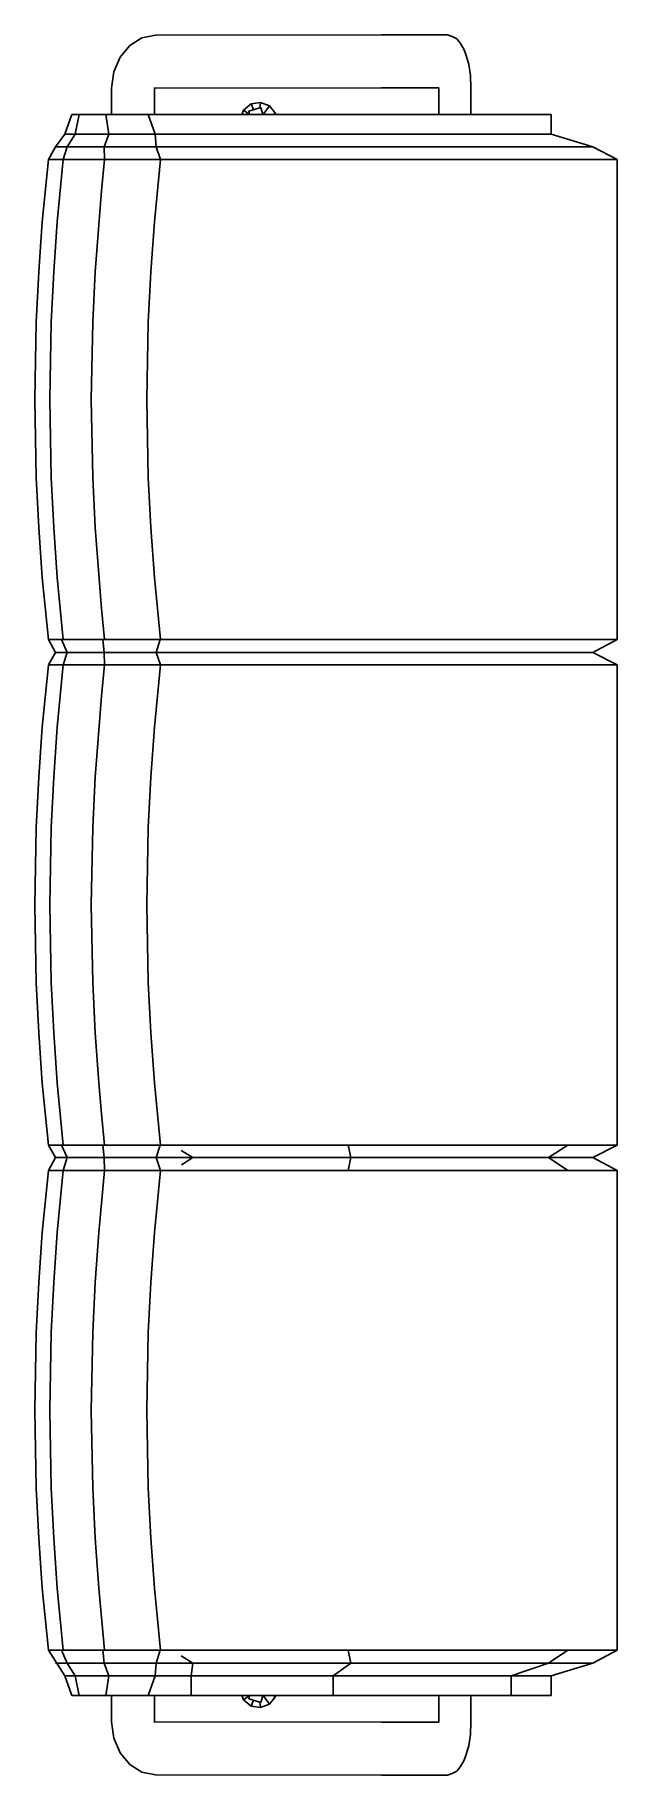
# Model space of a CAD drawing. Extents: x -0.59 to 0, y -10.28 to -8.51.
import ezdxf

# ---------------------------------------------------------------- set-up
doc = ezdxf.new("R2010")
doc.units = 0
doc.layers.get('0').update_dxf_attribs({"linetype": 'CONTINUOUS'})

msp = doc.modelspace()

# ---------------------------------------------------------------- linework, layer by layer
at = {"color": 0, "linetype": 'BYBLOCK'}
for p, q in [((-0.4972, -8.5188), (-0.5072, -8.5307)), ((-0.4972, -8.5188), (-0.4848, -8.5111)), ((-0.4848, -8.5111), (-0.471, -8.5084)), ((-0.2406, -8.5081), (-0.471, -8.5084)), ((-0.1732, -8.5081), (-0.2406, -8.5081)), ((-0.1684, -8.5097), (-0.1732, -8.5081)), ((-0.1637, -8.5123), (-0.1684, -8.5097)), ((-0.1599, -8.5168), (-0.1637, -8.5123)), ((-0.1599, -8.5168), (-0.156, -8.5234)), ((-0.5136, -8.5458), (-0.5072, -8.5307)), ((-0.156, -8.5234), (-0.1541, -8.5293)), ((-0.1541, -8.5293), (-0.1515, -8.5383)), ((-0.1515, -8.5383), (-0.1498, -8.5495)), ((-0.5158, -8.5624), (-0.5136, -8.5458)), ((-0.1494, -8.562), (-0.1498, -8.5495)), ((-0.5158, -8.5894), (-0.5158, -8.5624)), ((-0.4722, -8.5618), (-0.4722, -8.5894)), ((-0.2406, -8.562), (-0.471, -8.5624)), ((-0.1818, -8.562), (-0.2406, -8.562)), ((-0.1818, -8.562), (-0.1818, -8.5888)), ((-0.1494, -8.5888), (-0.1494, -8.562)), ((-0.5565, -8.5894), (-0.0674, -8.5894)), ((-0.5529, -8.6095), (-0.5489, -8.5894)), ((-0.5186, -8.6095), (-0.5217, -8.5894)), ((-0.4784, -8.5894), (-0.4712, -8.6095)), ((-0.3831, -8.5894), (-0.3812, -8.5849)), ((-0.3735, -8.5786), (-0.3812, -8.5849)), ((-0.3812, -8.5849), (-0.375, -8.5894)), ((-0.3759, -8.5861), (-0.3635, -8.5822)), ((-0.375, -8.5894), (-0.3759, -8.5861)), ((-0.3638, -8.577), (-0.3735, -8.5786)), ((-0.3709, -8.5847), (-0.3735, -8.5786)), ((-0.3638, -8.577), (-0.3645, -8.5826)), ((-0.3547, -8.5806), (-0.3638, -8.577)), ((-0.3635, -8.5822), (-0.3614, -8.5894)), ((-0.3614, -8.5894), (-0.3612, -8.5894)), ((-0.3612, -8.5894), (-0.3547, -8.5806)), ((-0.3547, -8.5806), (-0.3485, -8.5883)), ((-0.3485, -8.5883), (-0.3512, -8.5894)), ((-0.3485, -8.5894), (-0.3485, -8.5883)), ((-0.0674, -8.5894), (-0.0674, -8.6095)), ((-0.0674, -8.6095), (-0.5634, -8.6095)), ((-0.5613, -8.6224), (-0.5529, -8.6095)), ((-0.5234, -8.6224), (-0.5186, -8.6095)), ((-0.4712, -8.6095), (-0.4705, -8.6224)), ((-0.0248, -8.6224), (-0.0674, -8.6095)), ((-0.5732, -8.6224), (-0.0248, -8.6224)), ((-0.5651, -8.6354), (-0.5613, -8.6224)), ((-0.5229, -8.6354), (-0.5234, -8.6224)), ((-0.4705, -8.6224), (-0.466, -8.6354)), ((0, -8.6354), (-0.0248, -8.6224)), ((-0.5865, -8.6989), (-0.5803, -8.6354)), ((-0.5803, -8.6354), (0, -8.6354)), ((-0.5713, -8.6989), (-0.5651, -8.6354)), ((-0.526, -8.6671), (-0.5229, -8.6354)), ((-0.466, -8.6354), (-0.4722, -8.6989)), ((0, -8.6354), (0, -9.125)), ((-0.5327, -8.7498), (-0.526, -8.6671)), ((-0.5901, -8.7498), (-0.5865, -8.6989)), ((-0.5749, -8.7498), (-0.5713, -8.6989)), ((-0.4722, -8.6989), (-0.4757, -8.7498)), ((-0.5927, -8.8011), (-0.5901, -8.7498)), ((-0.5775, -8.8011), (-0.5749, -8.7498)), ((-0.5351, -8.8011), (-0.5327, -8.7498)), ((-0.4757, -8.7498), (-0.4784, -8.8011)), ((-0.5942, -8.8802), (-0.5927, -8.8011)), ((-0.5789, -8.8802), (-0.5775, -8.8011)), ((-0.5365, -8.8802), (-0.5351, -8.8011)), ((-0.4784, -8.8011), (-0.4798, -8.8802)), ((-0.5942, -8.8802), (-0.5927, -8.9596)), ((-0.5789, -8.8802), (-0.5775, -8.9596)), ((-0.5351, -8.9596), (-0.5365, -8.8802)), ((-0.4798, -8.8802), (-0.4784, -8.9596)), ((-0.5927, -8.9596), (-0.5901, -9.0107)), ((-0.5775, -8.9596), (-0.5749, -9.0107)), ((-0.5327, -9.0107), (-0.5351, -8.9596)), ((-0.4757, -9.0107), (-0.4784, -8.9596)), ((-0.5901, -9.0107), (-0.5865, -9.0618)), ((-0.5749, -9.0107), (-0.5713, -9.0618)), ((-0.526, -9.0934), (-0.5327, -9.0107)), ((-0.4722, -9.0618), (-0.4757, -9.0107)), ((-0.5865, -9.0618), (-0.5803, -9.125)), ((-0.5713, -9.0618), (-0.5651, -9.125)), ((-0.466, -9.125), (-0.4722, -9.0618)), ((-0.5229, -9.125), (-0.526, -9.0934)), ((-0.5803, -9.125), (0, -9.125)), ((-0.5613, -9.1381), (-0.567, -9.125)), ((-0.5234, -9.1381), (-0.5248, -9.125)), ((-0.4705, -9.1381), (-0.4662, -9.125)), ((0, -9.125), (-0.0248, -9.1381)), ((-0.0248, -9.1381), (-0.5732, -9.1381)), ((-0.5613, -9.1381), (-0.5651, -9.1509)), ((-0.5229, -9.1509), (-0.5234, -9.1381)), ((-0.4705, -9.1381), (-0.466, -9.1509)), ((0, -9.1509), (-0.0248, -9.1381)), ((-0.5865, -9.2145), (-0.5803, -9.1511)), ((0, -9.1509), (-0.5803, -9.1509)), ((-0.5651, -9.1509), (-0.5713, -9.2144)), ((-0.5229, -9.1509), (-0.526, -9.1827)), ((-0.4722, -9.2144), (-0.466, -9.1509)), ((0, -9.6407), (0, -9.1509)), ((-0.526, -9.1827), (-0.5327, -9.2655)), ((-0.5901, -9.2655), (-0.5865, -9.2145)), ((-0.5713, -9.2144), (-0.5749, -9.2655)), ((-0.4757, -9.2655), (-0.4722, -9.2144)), ((-0.5927, -9.3167), (-0.5901, -9.2655)), ((-0.5749, -9.2655), (-0.5775, -9.3166)), ((-0.5327, -9.2655), (-0.5351, -9.3166)), ((-0.4784, -9.3166), (-0.4757, -9.2655)), ((-0.5942, -9.3959), (-0.5927, -9.3167)), ((-0.5775, -9.3166), (-0.5789, -9.3957)), ((-0.5351, -9.3166), (-0.5365, -9.3957)), ((-0.4798, -9.3957), (-0.4784, -9.3166)), ((-0.5942, -9.3959), (-0.5927, -9.4752)), ((-0.5789, -9.3957), (-0.5775, -9.475)), ((-0.5365, -9.3957), (-0.5351, -9.475)), ((-0.4784, -9.475), (-0.4798, -9.3957)), ((-0.5927, -9.4752), (-0.5901, -9.5263)), ((-0.5775, -9.475), (-0.5749, -9.5261)), ((-0.5351, -9.475), (-0.5327, -9.5261)), ((-0.4757, -9.5261), (-0.4784, -9.475)), ((-0.5901, -9.5263), (-0.5865, -9.5774)), ((-0.5749, -9.5261), (-0.5713, -9.5772)), ((-0.5327, -9.5261), (-0.5289, -9.5772)), ((-0.4722, -9.5772), (-0.4757, -9.5261)), ((-0.5865, -9.5774), (-0.5803, -9.6407)), ((-0.5713, -9.5772), (-0.5651, -9.6407)), ((-0.5289, -9.5772), (-0.526, -9.6089)), ((-0.466, -9.6407), (-0.4722, -9.5772)), ((-0.526, -9.6089), (-0.5229, -9.6407)), ((-0.5803, -9.6407), (0, -9.6407)), ((-0.5613, -9.6535), (-0.567, -9.6407)), ((-0.5248, -9.6407), (-0.5234, -9.6535)), ((-0.4705, -9.6535), (-0.4662, -9.6407)), ((-0.2718, -9.6535), (-0.2744, -9.6407)), ((-0.0503, -9.6407), (-0.07, -9.6535)), ((-0.0248, -9.6535), (0, -9.6407)), ((-0.5732, -9.6535), (-0.0248, -9.6535)), ((-0.5613, -9.6535), (-0.5651, -9.6666)), ((-0.5234, -9.6535), (-0.5229, -9.6666)), ((-0.466, -9.6666), (-0.4705, -9.6535)), ((-0.4448, -9.6462), (-0.4329, -9.6535)), ((-0.4329, -9.6535), (-0.4445, -9.661)), ((-0.2744, -9.6666), (-0.2718, -9.6535)), ((-0.07, -9.6535), (-0.0503, -9.6666)), ((0, -9.6666), (-0.0248, -9.6535)), ((-0.5865, -9.73), (-0.5803, -9.6666)), ((0, -9.6666), (-0.5803, -9.6666)), ((-0.5651, -9.6666), (-0.5713, -9.7298)), ((-0.5229, -9.6666), (-0.5289, -9.7298)), ((-0.4722, -9.7298), (-0.466, -9.6666)), ((0, -10.1561), (0, -9.6666)), ((-0.5901, -9.7809), (-0.5865, -9.73)), ((-0.5713, -9.7298), (-0.5749, -9.7809)), ((-0.5289, -9.7298), (-0.5327, -9.7809)), ((-0.4757, -9.7809), (-0.4722, -9.7298)), ((-0.5927, -9.8322), (-0.5901, -9.7809)), ((-0.5749, -9.7809), (-0.5775, -9.832)), ((-0.5327, -9.7809), (-0.5351, -9.832)), ((-0.4784, -9.832), (-0.4757, -9.7809)), ((-0.5942, -9.9114), (-0.5927, -9.8322)), ((-0.5775, -9.832), (-0.5789, -9.9114)), ((-0.5351, -9.832), (-0.5365, -9.9114)), ((-0.4798, -9.9114), (-0.4784, -9.832)), ((-0.5942, -9.9114), (-0.5927, -9.9907)), ((-0.5789, -9.9114), (-0.5775, -9.9905)), ((-0.5365, -9.9114), (-0.5351, -9.9905)), ((-0.4784, -9.9905), (-0.4798, -9.9114)), ((-0.5927, -9.9907), (-0.5901, -10.0418)), ((-0.5775, -9.9905), (-0.5749, -10.0418)), ((-0.5351, -9.9905), (-0.5327, -10.0418)), ((-0.4757, -10.0418), (-0.4784, -9.9905)), ((-0.5901, -10.0418), (-0.5865, -10.0929)), ((-0.5749, -10.0418), (-0.5713, -10.0927)), ((-0.5327, -10.0418), (-0.5289, -10.0927)), ((-0.4722, -10.0927), (-0.4757, -10.0418)), ((-0.5865, -10.0929), (-0.5803, -10.1561)), ((-0.5713, -10.0927), (-0.5651, -10.1561)), ((-0.5289, -10.0927), (-0.5229, -10.1561)), ((-0.466, -10.1561), (-0.4722, -10.0927)), ((-0.5803, -10.1561), (0, -10.1561)), ((-0.5732, -10.1692), (-0.0248, -10.1692)), ((-0.5613, -10.1692), (-0.567, -10.1561)), ((-0.5529, -10.1821), (-0.5613, -10.1692)), ((-0.5248, -10.1561), (-0.5234, -10.1692)), ((-0.5234, -10.1692), (-0.5186, -10.1821)), ((-0.4705, -10.1692), (-0.4712, -10.1821)), ((-0.4662, -10.1561), (-0.4705, -10.1692)), ((-0.4329, -10.1692), (-0.4448, -10.1619)), ((-0.4345, -10.1821), (-0.4329, -10.1692)), ((-0.2897, -10.1821), (-0.2718, -10.1692)), ((-0.2718, -10.1692), (-0.2744, -10.1561)), ((-0.07, -10.1692), (-0.1082, -10.1821)), ((-0.07, -10.1692), (-0.0503, -10.1561)), ((-0.0248, -10.1692), (-0.0674, -10.1821)), ((-0.0248, -10.1692), (0, -10.1561)), ((-0.0674, -10.1821), (-0.5634, -10.1821)), ((-0.5489, -10.2022), (-0.5529, -10.1821)), ((-0.5186, -10.1821), (-0.5217, -10.2022)), ((-0.4712, -10.1821), (-0.4784, -10.2022)), ((-0.4345, -10.2022), (-0.4345, -10.1821)), ((-0.2897, -10.2022), (-0.2897, -10.1821)), ((-0.1082, -10.1821), (-0.1082, -10.2022)), ((-0.0674, -10.2022), (-0.0674, -10.1821)), ((-0.5565, -10.2022), (-0.0674, -10.2022)), ((-0.5158, -10.2022), (-0.5158, -10.2292)), ((-0.4722, -10.2298), (-0.4722, -10.2022)), ((-0.3831, -10.2022), (-0.3812, -10.2067)), ((-0.3812, -10.2067), (-0.375, -10.2022)), ((-0.3735, -10.213), (-0.3812, -10.2067)), ((-0.375, -10.2022), (-0.3759, -10.2055)), ((-0.3759, -10.2055), (-0.3635, -10.2094)), ((-0.3709, -10.2069), (-0.3735, -10.213)), ((-0.3638, -10.2146), (-0.3645, -10.209)), ((-0.3635, -10.2094), (-0.3614, -10.2022)), ((-0.3614, -10.2022), (-0.3612, -10.2022)), ((-0.3612, -10.2022), (-0.3547, -10.211)), ((-0.3547, -10.211), (-0.3485, -10.2033)), ((-0.3485, -10.2033), (-0.3512, -10.2022)), ((-0.3485, -10.2022), (-0.3485, -10.2033)), ((-0.1818, -10.2296), (-0.1818, -10.2028)), ((-0.1494, -10.2028), (-0.1494, -10.2296)), ((-0.3638, -10.2146), (-0.3735, -10.213)), ((-0.3547, -10.211), (-0.3638, -10.2146)), ((-0.5158, -10.2292), (-0.5136, -10.2458)), ((-0.2406, -10.2296), (-0.471, -10.2292)), ((-0.1818, -10.2296), (-0.2406, -10.2296)), ((-0.1515, -10.2533), (-0.1498, -10.2421)), ((-0.1494, -10.2296), (-0.1498, -10.2421)), ((-0.5136, -10.2458), (-0.5072, -10.2608)), ((-0.4972, -10.2728), (-0.5072, -10.2608)), ((-0.156, -10.2682), (-0.1541, -10.2623)), ((-0.1541, -10.2623), (-0.1515, -10.2533)), ((-0.4972, -10.2728), (-0.4848, -10.2805)), ((-0.1637, -10.2793), (-0.1684, -10.2819)), ((-0.1599, -10.2748), (-0.1637, -10.2793)), ((-0.1599, -10.2748), (-0.156, -10.2682)), ((-0.4848, -10.2805), (-0.471, -10.2832)), ((-0.2406, -10.2835), (-0.471, -10.2832)), ((-0.1732, -10.2835), (-0.2406, -10.2835)), ((-0.1684, -10.2819), (-0.1732, -10.2835))]:
    msp.add_line(p, q, dxfattribs=at)
for points in [[(-0.5565, -8.5894), (-0.5634, -8.6095), (-0.5732, -8.6224), (-0.5803, -8.6354)], [(-0.5803, -9.125), (-0.5732, -9.1381), (-0.5803, -9.1509)], [(-0.5803, -9.6407), (-0.5732, -9.6535), (-0.5803, -9.6666)], [(-0.5803, -10.1561), (-0.5634, -10.1821), (-0.5634, -10.1821), (-0.5565, -10.2022)]]:
    msp.add_lwpolyline(points, dxfattribs=at)

doc.saveas('drawing.dxf')
